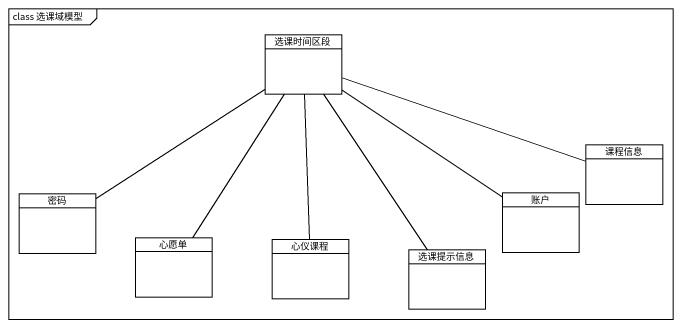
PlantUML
@startuml
mainframe class 选课域模型
hide circle
hide empty members
class 选课时间区段
class 课程信息
class 密码
class 账户
class 心愿单
class 心仪课程
class 选课提示信息
选课时间区段 -right- 课程信息
选课时间区段 -- 密码
选课时间区段 -- 账户
选课时间区段 -- 心愿单
选课时间区段 -- 心仪课程
选课时间区段 -- 选课提示信息
@enduml
